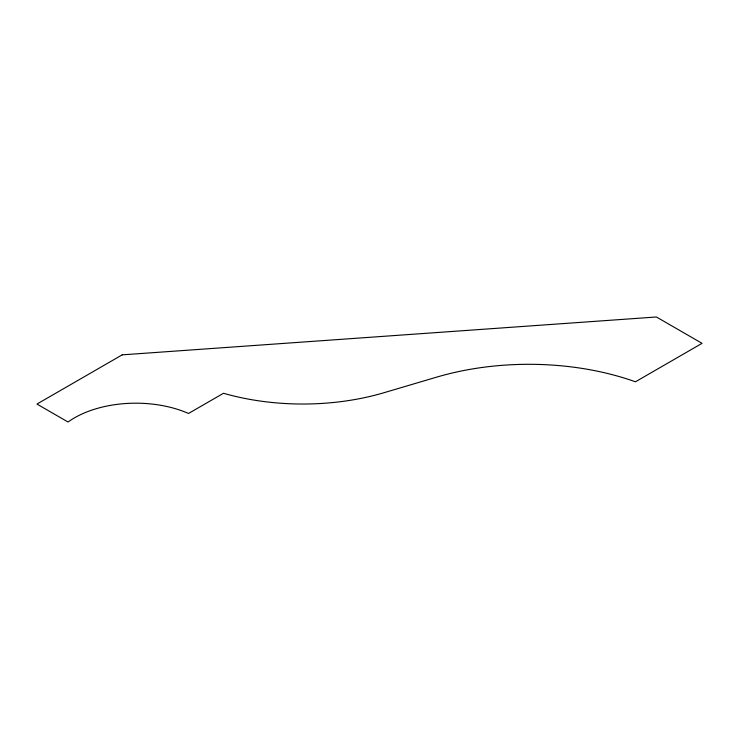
<?xml version="1.0" encoding="UTF-8"?>
<svg xmlns="http://www.w3.org/2000/svg" width="739" height="739" viewBox="0 0 739 739"><rect width="100%" height="100%" fill="white"/><g stroke="black" fill="none" stroke-linecap="round" stroke-linejoin="round"><path stroke-width="1.11" d="M122.203 354.849L36.95 404.067L68.034 422.015A86.786 50.104 0 0 1 188.51 413.471L223.501 393.277A178.136 102.85 0 0 0 383.966 392.723L436.629 377.149A202.486 116.901 0 0 1 635.448 381.795L702.05 343.339L656.398 316.985L122.203 354.849"/></g></svg>
